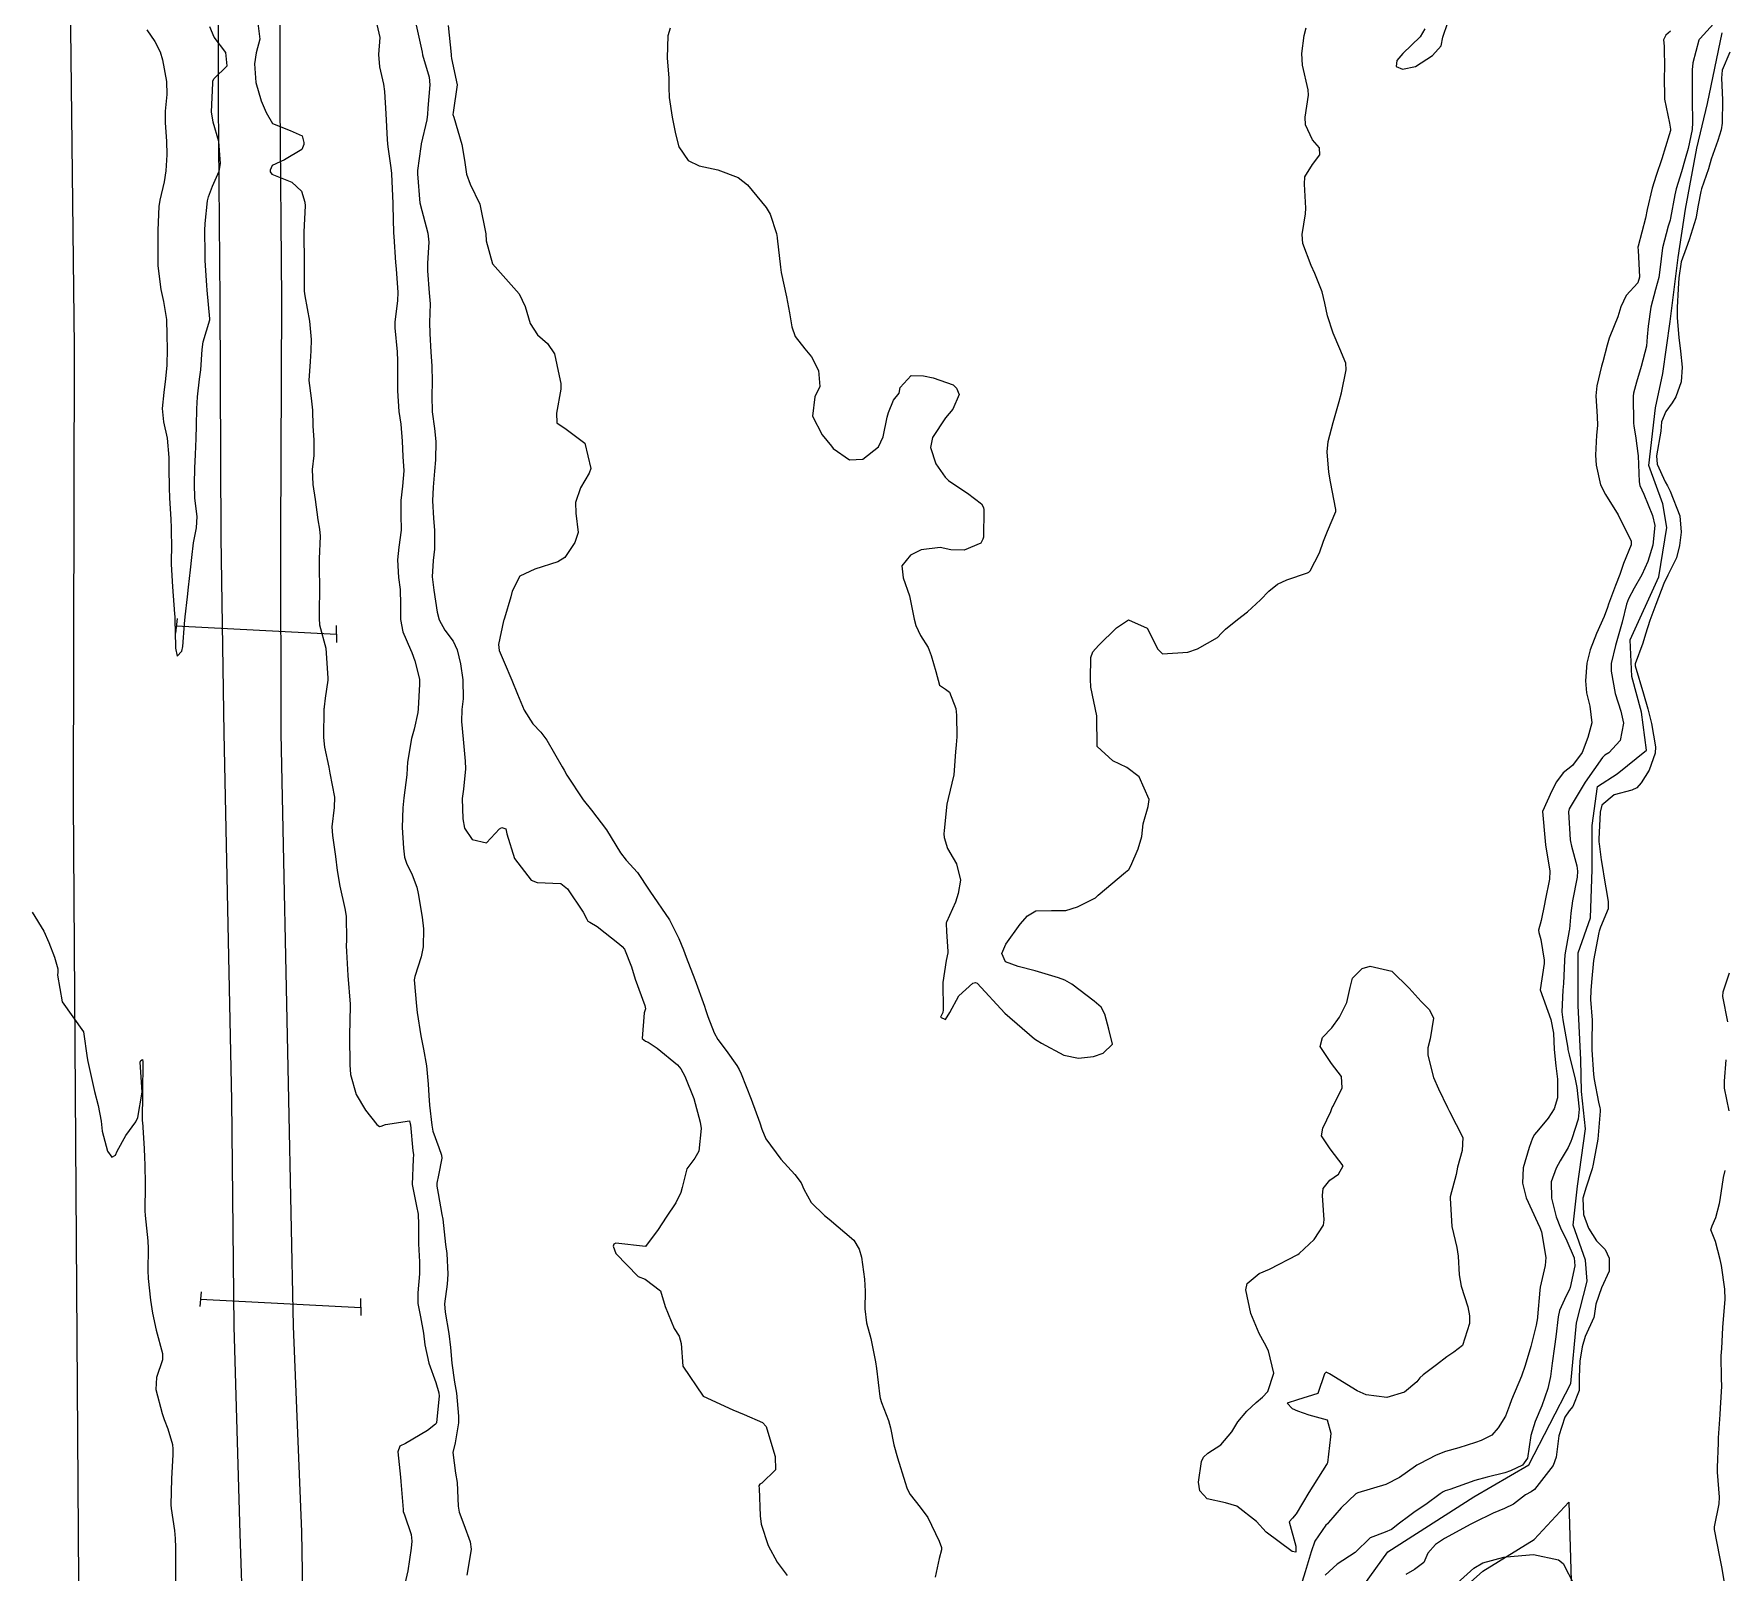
# Model space of a CAD drawing. Header units: metres. Extents: x 292545 to 299085, y 7450245 to 7463078.
# Drawn here: x 296108.1 to 296221.9, y 7456586 to 7456689.5 of the extents above; entities that cross this region are included whole.
import ezdxf

# ---------------------------------------------------------------- set-up
doc = ezdxf.new("R2010")
doc.units = ezdxf.units.M
for name, color, linetype in [('Curvas de Nivel 1m', 11, 'Continuous'), ('Curvas de Nivel 5m', 15, 'Continuous'), ('Hidrografia', 140, 'Continuous'), ('Linha Férrea', 20, 'Continuous'), ('Pórtico', 62, 'Continuous'), ('Vias Primárias', 230, 'Continuous')]:
    doc.layers.add(name, color=color, linetype=linetype)

msp = doc.modelspace()

# ---------------------------------------------------------------- linework, layer by layer
at = {"layer": 'Curvas de Nivel 1m', "flags": 128}
for points, elevation in [([(296123.18, 7456690.18), (296123.32, 7456689.11), (296123.07, 7456688.18), (296122.96, 7456687.45), (296123.05, 7456686.18), (296123.42, 7456684.96), (296123.74, 7456684.17), (296124.18, 7456683.42), (296125.37, 7456682.95), (296126.17, 7456682.6), (296126.29, 7456682.14), (296126.28, 7456682.02), (296126.16, 7456681.68), (296124.98, 7456680.99), (296124.15, 7456680.61), (296124.03, 7456680.29), (296124.03, 7456680.17), (296124.14, 7456680.03), (296125.47, 7456679.48), (296126.13, 7456678.87), (296126.36, 7456678.14), (296126.38, 7456677.88), (296126.29, 7456676.14), (296126.28, 7456675.95), (296126.3, 7456674.14), (296126.3, 7456673.91), (296126.31, 7456672.14), (296126.35, 7456671.84), (296126.67, 7456670.13), (296126.77, 7456668.9), (296126.76, 7456668.14), (296126.71, 7456667.42), (296126.63, 7456666.14), (296126.78, 7456664.95), (296126.86, 7456664.14), (296126.9, 7456663.09), (296126.96, 7456662.13), (296126.95, 7456661.1), (296126.85, 7456660.14), (296126.9, 7456659.14), (296127.04, 7456658.13), (296127.23, 7456656.76), (296127.35, 7456656.13), (296127.38, 7456655.66), (296127.32, 7456654.13), (296127.31, 7456653.61), (296127.33, 7456652.13), (296127.32, 7456650.6), (296127.31, 7456650.13), (296127.34, 7456649.69), (296127.76, 7456648.12), (296127.89, 7456646.12), (296127.89, 7456645.97), (296127.72, 7456644.77), (296127.65, 7456644.18), (296127.65, 7456644.12), (296127.64, 7456644.05), (296127.61, 7456642.12), (296127.68, 7456641.47), (296127.96, 7456640.12), (296128.04, 7456639.73), (296128.35, 7456638.11), (296128.32, 7456637.42), (296128.17, 7456636.11), (296128.21, 7456635.52), (296128.42, 7456634.11), (296128.53, 7456633.17), (296128.7, 7456632.11), (296129.05, 7456630.61), (296129.13, 7456630.1), (296129.15, 7456628.48), (296129.14, 7456628.11), (296129.15, 7456627.73), (296129.25, 7456626.1), (296129.4, 7456624.18), (296129.41, 7456624.1), (296129.41, 7456624.04), (296129.35, 7456622.1), (296129.35, 7456622), (296129.39, 7456620.1), (296129.42, 7456619.45), (296129.8, 7456618.1), (296130.43, 7456617.05), (296131.19, 7456616.08), (296131.38, 7456615.96), (296131.49, 7456615.97), (296131.78, 7456616.08), (296133.39, 7456616.33), (296133.45, 7456616.12), (296133.46, 7456616.06), (296133.63, 7456614.32), (296133.66, 7456614.06), (296133.65, 7456613.76), (296133.58, 7456612.06), (296133.87, 7456610.6), (296133.97, 7456610.05), (296134, 7456609.35), (296134.01, 7456608.05), (296134.08, 7456606.85), (296134.08, 7456606.05), (296133.96, 7456604.76), (296133.96, 7456604.05), (296134.13, 7456603.15), (296134.34, 7456602.04), (296134.43, 7456601.27), (296134.7, 7456600.04), (296135.17, 7456598.74), (296135.37, 7456598.03), (296135.39, 7456597.8), (296135.21, 7456596.03), (296135.19, 7456595.98), (296135.14, 7456595.92), (296134.61, 7456595.51), (296133.13, 7456594.62), (296132.74, 7456594.45), (296132.61, 7456594.07), (296132.79, 7456592.37), (296132.82, 7456592.06), (296132.96, 7456590.18), (296132.98, 7456590.06), (296133.07, 7456589.82), (296133.51, 7456588.51), (296133.55, 7456588.05), (296133.51, 7456587.59), (296133.29, 7456586.06), (296133.01, 7456584.89)], 671), ([(296133.84, 7456690.05), (296134.24, 7456688.23), (296134.28, 7456688.05), (296134.72, 7456686.54), (296134.76, 7456686.04), (296134.63, 7456684.47), (296134.6, 7456684.05), (296134.56, 7456683.67), (296134.19, 7456682.05), (296134.18, 7456682.03), (296134.16, 7456681.89), (296133.94, 7456680.26), (296133.94, 7456680.05), (296134.1, 7456678.07), (296134.11, 7456678.05), (296134.12, 7456677.99), (296134.63, 7456676.04), (296134.69, 7456675.44), (296134.61, 7456674.04), (296134.6, 7456673.51), (296134.73, 7456672.04), (296134.78, 7456671.3), (296134.75, 7456670.04), (296134.76, 7456669.3), (296134.83, 7456668.04), (296134.91, 7456667.12), (296134.93, 7456666.04), (296134.9, 7456665.1), (296134.93, 7456664.04), (296135.08, 7456662.91), (296135.18, 7456662.04), (296135.14, 7456660.81), (296135.07, 7456660.04), (296134.98, 7456658.96), (296134.95, 7456658.04), (296135.02, 7456656.88), (296135.09, 7456656.04), (296135.09, 7456654.79), (296134.99, 7456654.04), (296134.92, 7456652.94), (296135.04, 7456652.04), (296135.27, 7456650.56), (296135.39, 7456650.03), (296135.78, 7456649.34), (296136.34, 7456648.6), (296136.6, 7456648.02), (296136.82, 7456647.08), (296136.98, 7456646.01), (296137, 7456644.73), (296136.92, 7456644.01), (296136.89, 7456643.2), (296137.01, 7456642.02), (296137.15, 7456640.54), (296137.17, 7456640.01), (296137.03, 7456638.64), (296136.95, 7456638.02), (296136.98, 7456636.66), (296137.09, 7456636.02), (296137.61, 7456635.25), (296138.58, 7456635.03), (296139.46, 7456635.98), (296139.62, 7456636.06), (296139.87, 7456635.98), (296139.94, 7456635.65), (296140.47, 7456633.97), (296141.58, 7456632.52), (296141.99, 7456632.37), (296143.58, 7456632.31), (296144.04, 7456631.93), (296145.08, 7456630.38), (296145.33, 7456629.91), (296145.4, 7456629.77), (296145.54, 7456629.7), (296146.03, 7456629.41), (296147.53, 7456628.21), (296147.7, 7456628.06), (296147.86, 7456627.88), (296148.33, 7456626.7), (296148.58, 7456625.87), (296149.24, 7456624.1), (296149.28, 7456623.86), (296149.2, 7456623.59), (296149.06, 7456621.87), (296149.29, 7456621.7), (296149.45, 7456621.63), (296150.07, 7456621.23), (296151.44, 7456620.11), (296151.65, 7456619.84), (296151.92, 7456619.34), (296152.53, 7456617.83), (296152.96, 7456616.25), (296153.02, 7456615.82), (296152.88, 7456614.3), (296152.6, 7456613.83), (296152.07, 7456613.11), (296151.74, 7456611.84), (296151.66, 7456611.51), (296151.32, 7456610.82), (296150.67, 7456609.85), (296150.14, 7456609.02), (296149.28, 7456607.87), (296147.29, 7456608.11), (296147.14, 7456608.04), (296147.1, 7456607.89), (296147.28, 7456607.4), (296148.79, 7456605.87), (296149.26, 7456605.67), (296150.3, 7456604.9), (296150.61, 7456603.85), (296151.22, 7456602.37), (296151.54, 7456601.84), (296151.69, 7456601.35), (296151.79, 7456599.83), (296153.16, 7456597.82), (296155.15, 7456596.88), (296155.93, 7456596.57), (296157.15, 7456596.04), (296157.39, 7456595.77), (296157.52, 7456595.38), (296158, 7456593.76), (296158.02, 7456592.85), (296157.1, 7456591.95), (296156.98, 7456591.89), (296156.91, 7456591.77), (296156.92, 7456591.6), (296156.99, 7456589.77), (296157.06, 7456589.19), (296157.53, 7456587.77), (296158.15, 7456586.64), (296158.82, 7456585.75)], 669), ([(296221.16, 7456690.13), (296220.25, 7456689.15), (296220.19, 7456689.09), (296220.16, 7456689.03), (296219.76, 7456687.51), (296219.71, 7456687.04), (296219.73, 7456685.52), (296219.73, 7456685.03), (296219.74, 7456683.49), (296219.71, 7456683.03), (296219.45, 7456681.75), (296219.26, 7456681.04), (296219.01, 7456680.18), (296218.65, 7456679.04), (296218.55, 7456678.63), (296218.26, 7456677.05), (296218.23, 7456676.93), (296218.11, 7456676.53), (296217.73, 7456675.06), (296217.55, 7456673.58), (296217.47, 7456673.06), (296217.25, 7456672.26), (296216.94, 7456671.07), (296216.75, 7456669.79), (296216.7, 7456669.07), (296216.64, 7456668.45), (296216.29, 7456667.08), (296215.98, 7456666.03), (296215.78, 7456665.28), (296215.75, 7456665.08), (296215.77, 7456663.26), (296215.79, 7456663.08), (296215.93, 7456662.25), (296216.07, 7456661.22), (296216.08, 7456661.08), (296216.15, 7456659.32), (296216.2, 7456659.08), (296216.47, 7456658.49), (296217.06, 7456657.06), (296217.2, 7456656.39), (296217.08, 7456655.06), (296216.73, 7456653.96), (296216.33, 7456653.07), (296215.82, 7456652.17), (296215.44, 7456651.46), (296215.3, 7456651.09), (296215.01, 7456649.87), (296214.79, 7456649.09), (296214.57, 7456648.3), (296214.28, 7456647.09), (296214.26, 7456646.58), (296214.55, 7456645.09), (296214.92, 7456643.89), (296215.1, 7456643.09), (296214.87, 7456641.91), (296214.12, 7456641.1), (296213.84, 7456640.94), (296213.68, 7456640.78), (296212.53, 7456639.12), (296211.65, 7456637.65), (296211.45, 7456637.33), (296211.4, 7456637.13), (296211.52, 7456635.23), (296211.54, 7456635.13), (296211.61, 7456634.81), (296211.95, 7456633.48), (296212.01, 7456633.12), (296211.99, 7456632.72), (296211.67, 7456631.13), (296211.55, 7456630.31), (296211.46, 7456629.22), (296211.44, 7456629.13), (296211.16, 7456627.5), (296211.14, 7456627.13), (296211.06, 7456625.57), (296211.01, 7456625.13), (296210.94, 7456623.67), (296211.02, 7456623.13), (296211.35, 7456621.23), (296211.36, 7456621.13), (296211.44, 7456620.77), (296211.85, 7456619.13), (296211.96, 7456618.58), (296212.12, 7456617.12), (296212.06, 7456616.45), (296211.63, 7456615.13), (296211.55, 7456614.95), (296211.37, 7456614.55), (296210.84, 7456613.65), (296210.56, 7456613.14), (296210.24, 7456612.24), (296210.25, 7456611.14), (296210.57, 7456609.88), (296210.87, 7456609.13), (296211.29, 7456608.25), (296211.79, 7456607.12), (296211.83, 7456606.57), (296211.5, 7456605.13), (296211.44, 7456604.94), (296211.25, 7456604.56), (296210.8, 7456603.57), (296210.7, 7456603.14), (296210.54, 7456601.81), (296210.46, 7456601.14), (296210.31, 7456600.02), (296210.18, 7456599.14), (296210, 7456598.32), (296209.61, 7456597.15), (296209.15, 7456596.11), (296208.86, 7456595.16), (296208.64, 7456593.65), (296208.3, 7456593.17), (296207.49, 7456592.79), (296207.11, 7456592.66), (296205.92, 7456592.37), (296205.1, 7456592.13), (296203.41, 7456591.54), (296203.09, 7456591.43), (296202.96, 7456591.37), (296202.77, 7456591.23), (296201.8, 7456590.52), (296201.08, 7456590.04), (296200.62, 7456589.72), (296200.03, 7456589.26), (296199.48, 7456588.85), (296199.06, 7456588.67), (296198.06, 7456588.29), (296197.04, 7456587.3), (296195.83, 7456586.51), (296195.03, 7456585.76)], 666), ([(296201.72, 7456689.79), (296201.41, 7456689.25), (296200.24, 7456688.13), (296199.85, 7456687.67), (296199.8, 7456687.27), (296200.23, 7456687.09), (296201.1, 7456687.26), (296202.24, 7456688.01), (296202.82, 7456688.66), (296202.94, 7456689.23), (296203.27, 7456690.23)], 667), ([(296115.73, 7456689.74), (296116.25, 7456688.94), (296116.61, 7456688.26), (296116.77, 7456687.71), (296117.05, 7456686.25), (296117.07, 7456685.38), (296116.96, 7456684.25), (296116.95, 7456683.48), (296117.05, 7456682.25), (296117.07, 7456681.33), (296117, 7456680.25), (296116.88, 7456679.5), (296116.59, 7456678.26), (296116.52, 7456677.85), (296116.46, 7456676.26), (296116.46, 7456675.89), (296116.45, 7456674.26), (296116.47, 7456673.86), (296116.67, 7456672.25), (296116.84, 7456671.45), (296117.05, 7456670.25), (296117.07, 7456669.19), (296117.08, 7456668.25), (296117.07, 7456667.17), (296116.97, 7456666.25), (296116.87, 7456665.34), (296116.76, 7456664.25), (296116.84, 7456663.35), (296117.09, 7456662.25), (296117.21, 7456660.95), (296117.2, 7456660.25), (296117.22, 7456658.92), (296117.25, 7456658.25), (296117.33, 7456656.78), (296117.35, 7456656.25), (296117.37, 7456654.72), (296117.36, 7456654.25), (296117.36, 7456653.78), (296117.45, 7456652.25), (296117.59, 7456650.44), (296117.6, 7456650.24), (296117.6, 7456650.06), (296117.65, 7456648.24), (296117.65, 7456648.13), (296117.76, 7456647.59), (296118.08, 7456647.92), (296118.15, 7456648.24), (296118.25, 7456649.76), (296118.29, 7456650.23), (296118.46, 7456651.58), (296118.52, 7456652.23), (296118.65, 7456653.41), (296118.74, 7456654.23), (296118.86, 7456655.21), (296119.06, 7456656.23), (296119.1, 7456657), (296118.96, 7456658.23), (296118.93, 7456659.19), (296118.96, 7456660.23), (296119, 7456661.15), (296119.05, 7456662.23), (296119.07, 7456663.1), (296119.09, 7456664.23), (296119.14, 7456665.05), (296119.27, 7456666.23), (296119.35, 7456666.86), (296119.45, 7456668.23), (296119.51, 7456668.73), (296119.95, 7456670.22), (296119.96, 7456670.29), (296119.78, 7456672.22), (296119.75, 7456672.53), (296119.64, 7456674.22), (296119.64, 7456674.66), (296119.63, 7456676.22), (296119.64, 7456676.69), (296119.81, 7456678.22), (296119.86, 7456678.49), (296120.13, 7456679.22), (296120.58, 7456680.21), (296120.67, 7456680.74), (296120.57, 7456682.21), (296120.18, 7456683.51), (296120.07, 7456684.21), (296120.15, 7456686.15), (296120.15, 7456686.21), (296120.16, 7456686.27), (296120.22, 7456686.43), (296121.12, 7456687.31), (296121.03, 7456688.2), (296120.25, 7456689.23), (296119.96, 7456689.92)], 671), ([(296135.99, 7456690.02), (296136.19, 7456688.07), (296136.19, 7456688.02), (296136.2, 7456687.99), (296136.23, 7456687.81), (296136.6, 7456686.02), (296136.34, 7456684.17), (296136.32, 7456684.03), (296136.37, 7456683.85), (296136.91, 7456682.02), (296137.09, 7456680.95), (296137.24, 7456680.01), (296137.47, 7456679.34), (296138.12, 7456678), (296138.53, 7456676), (296138.55, 7456675.54), (296138.99, 7456673.99), (296140.05, 7456672.77), (296140.78, 7456671.97), (296141.18, 7456671.11), (296141.52, 7456669.97), (296142.02, 7456669.2), (296142.68, 7456668.62), (296143.15, 7456667.94), (296143.47, 7456666.45), (296143.58, 7456665.94), (296143.59, 7456665.56), (296143.29, 7456663.94), (296143.31, 7456663.3), (296143.94, 7456662.86), (296145.2, 7456661.92), (296145.6, 7456660.22), (296145.48, 7456659.91), (296144.9, 7456658.91), (296144.56, 7456657.92), (296144.59, 7456657.21), (296144.74, 7456655.92), (296144.52, 7456655.25), (296143.84, 7456654.24), (296143.39, 7456653.94), (296141.83, 7456653.45), (296140.82, 7456652.97), (296140.31, 7456651.97), (296140.21, 7456651.58), (296139.79, 7456650.16), (296139.74, 7456650.02), (296139.73, 7456649.98), (296139.38, 7456648.37), (296139.44, 7456647.98), (296139.76, 7456647.2), (296140.29, 7456645.97), (296140.66, 7456645.04), (296141.12, 7456643.97), (296141.7, 7456643.05), (296142.24, 7456642.49), (296142.64, 7456641.95), (296143.67, 7456640.15), (296143.8, 7456639.93), (296143.99, 7456639.59), (296145.09, 7456637.92), (296145.64, 7456637.23), (296146.65, 7456635.9), (296147.6, 7456634.36), (296147.97, 7456633.88), (296148.75, 7456633.04), (296149.52, 7456631.86), (296149.57, 7456631.78), (296150.9, 7456629.85), (296151.53, 7456628.61), (296151.83, 7456627.84), (296152.02, 7456627.34), (296152.61, 7456625.83), (296153.25, 7456624.05), (296153.32, 7456623.82), (296153.47, 7456623.36), (296153.9, 7456622.26), (296154.15, 7456621.81), (296154.7, 7456621.06), (296155.43, 7456620.06), (296155.59, 7456619.79), (296155.72, 7456619.49), (296156.4, 7456617.78), (296156.98, 7456616.19), (296157.1, 7456615.77), (296157.37, 7456615.13), (296158.39, 7456613.76), (296159.34, 7456612.72), (296159.76, 7456612.16), (296159.94, 7456611.74), (296160.43, 7456610.83), (296161.32, 7456609.97), (296161.64, 7456609.72), (296163.29, 7456608.31), (296163.67, 7456607.7), (296163.81, 7456607.16), (296164.01, 7456605.69), (296164.07, 7456604.87), (296164.04, 7456603.69), (296164.16, 7456602.75), (296164.44, 7456601.69), (296164.77, 7456600.11), (296164.83, 7456599.68), (296165.06, 7456597.79), (296165.07, 7456597.68), (296165.16, 7456597.38), (296165.64, 7456596.17), (296165.77, 7456595.67), (296166, 7456594.53), (296166.23, 7456593.66), (296166.75, 7456592), (296166.86, 7456591.65), (296166.93, 7456591.49), (296167.09, 7456591.19), (296167.77, 7456590.34), (296168.27, 7456589.64), (296169.05, 7456588.06), (296169.21, 7456587.63), (296169.19, 7456587.48), (296169.04, 7456586.9), (296168.77, 7456585.63)], 668), ([(296150.93, 7456689.85), (296150.78, 7456689.32), (296150.73, 7456687.85), (296150.85, 7456686.48), (296150.86, 7456685.85), (296150.88, 7456685.18), (296151.08, 7456683.85), (296151.29, 7456682.73), (296151.53, 7456681.85), (296152.15, 7456680.93), (296152.89, 7456680.57), (296154.15, 7456680.32), (296155.51, 7456679.8), (296156.14, 7456679.31), (296157.41, 7456677.77), (296157.66, 7456677.32), (296158.1, 7456676.03), (296158.13, 7456675.76), (296158.14, 7456675.72), (296158.36, 7456673.76), (296158.42, 7456673.4), (296158.78, 7456671.76), (296158.96, 7456670.68), (296159.12, 7456669.75), (296159.36, 7456669.1), (296160.01, 7456668.27), (296160.45, 7456667.74), (296160.92, 7456666.8), (296161.01, 7456665.73), (296160.67, 7456665.03), (296160.53, 7456663.73), (296161.18, 7456662.48), (296161.8, 7456661.72), (296161.92, 7456661.57), (296163.02, 7456660.81), (296163.91, 7456660.84), (296164.95, 7456661.68), (296165.27, 7456662.34), (296165.55, 7456663.67), (296165.64, 7456663.99), (296165.96, 7456664.81), (296166.35, 7456665.28), (296166.43, 7456665.67), (296167.17, 7456666.47), (296167.98, 7456666.45), (296168.65, 7456666.31), (296169.98, 7456665.85), (296170.22, 7456665.62), (296170.38, 7456665.2), (296169.96, 7456664.2), (296169.47, 7456663.63), (296168.59, 7456662.3), (296168.46, 7456661.64), (296168.81, 7456660.53), (296169.45, 7456659.63), (296169.68, 7456659.4), (296169.9, 7456659.25), (296170.95, 7456658.55), (296171.89, 7456657.85), (296172.02, 7456657.6), (296172.05, 7456657.43), (296172.02, 7456655.6), (296171.99, 7456655.46), (296171.85, 7456655.2), (296170.73, 7456654.72), (296169.84, 7456654.75), (296169.12, 7456654.9), (296167.84, 7456654.74), (296167.11, 7456654.38), (296166.53, 7456653.66), (296166.62, 7456652.87), (296167.05, 7456651.66), (296167.36, 7456650.08), (296167.47, 7456649.65), (296167.78, 7456648.98), (296168.31, 7456648.18), (296168.51, 7456647.64), (296168.83, 7456646.56), (296169.07, 7456645.64), (296169.48, 7456645.38), (296169.73, 7456645.16), (296170.17, 7456644.08), (296170.22, 7456643.62), (296170.24, 7456642.16), (296170.19, 7456641.62), (296170.15, 7456641.16), (296170.04, 7456639.62), (296169.65, 7456638.02), (296169.55, 7456637.63), (296169.38, 7456635.87), (296169.36, 7456635.63), (296169.38, 7456635.4), (296169.6, 7456634.66), (296169.98, 7456634.01), (296170.2, 7456633.62), (296170.48, 7456632.52), (296170.33, 7456631.62), (296170.14, 7456631.05), (296169.54, 7456629.69), (296169.52, 7456629.65), (296169.52, 7456629.63), (296169.52, 7456629.61), (296169.54, 7456629.07), (296169.62, 7456627.73), (296169.62, 7456627.63), (296169.52, 7456627.12), (296169.3, 7456625.63), (296169.31, 7456623.8), (296169.28, 7456623.63), (296169.14, 7456623.3), (296169.47, 7456623.14), (296169.76, 7456623.63), (296170.36, 7456624.74), (296171.32, 7456625.6), (296171.5, 7456625.64), (296171.6, 7456625.6), (296173.47, 7456623.58), (296175.46, 7456621.86), (296175.63, 7456621.73), (296175.94, 7456621.55), (296177.44, 7456620.76), (296178.41, 7456620.55), (296179.44, 7456620.67), (296180.07, 7456620.88), (296180.71, 7456621.49), (296180.47, 7456622.5), (296180.2, 7456623.5), (296179.94, 7456623.97), (296179.48, 7456624.38), (296177.97, 7456625.53), (296177.5, 7456625.8), (296177.07, 7456625.96), (296175.51, 7456626.43), (296174.37, 7456626.71), (296173.51, 7456627.04), (296173.27, 7456627.58), (296173.53, 7456628.22), (296174.5, 7456629.57), (296174.99, 7456630.13), (296175.56, 7456630.47), (296176.61, 7456630.49), (296177.56, 7456630.49), (296178.35, 7456630.73), (296179.57, 7456631.34), (296179.66, 7456631.42), (296179.75, 7456631.51), (296181.59, 7456633.06), (296181.81, 7456633.25), (296181.95, 7456633.48), (296182.44, 7456634.63), (296182.68, 7456635.47), (296182.77, 7456636.32), (296183.12, 7456637.47), (296183.17, 7456637.94), (296182.5, 7456639.47), (296181.67, 7456640.1), (296180.74, 7456640.56), (296179.68, 7456641.51), (296179.66, 7456643.51), (296179.65, 7456643.58), (296179.26, 7456645.51), (296179.22, 7456646.04), (296179.26, 7456647.51), (296179.39, 7456647.89), (296179.77, 7456648.3), (296180.98, 7456649.49), (296181.79, 7456650.03), (296183.05, 7456649.47), (296183.77, 7456648.06), (296184.07, 7456647.76), (296185.77, 7456647.87), (296186.42, 7456648.08), (296187.78, 7456648.86), (296188.05, 7456649.14), (296188.31, 7456649.4), (296189.13, 7456650.06), (296189.79, 7456650.58), (296190.66, 7456651.38), (296191.22, 7456651.96), (296191.82, 7456652.43), (296192.44, 7456652.73), (296193.83, 7456653.21), (296193.92, 7456653.25), (296194.02, 7456653.34), (296194.64, 7456654.54), (296194.91, 7456655.33), (296195.18, 7456656), (296195.73, 7456657.32), (296195.74, 7456657.46), (296195.39, 7456659.33), (296195.27, 7456659.97), (296195.16, 7456661.33), (296195.23, 7456662.03), (296195.56, 7456663.32), (296195.97, 7456664.73), (296196.11, 7456665.31), (296196.44, 7456666.85), (296196.41, 7456667.31), (296196.01, 7456668.27), (296195.57, 7456669.32), (296195.19, 7456670.48), (296195.01, 7456671.33), (296194.83, 7456672.1), (296194.33, 7456673.34), (296194.07, 7456673.88), (296193.53, 7456675.35), (296193.48, 7456675.97), (296193.7, 7456677.34), (296193.73, 7456677.74), (296193.63, 7456679.35), (296193.66, 7456679.83), (296194.16, 7456680.66), (296194.66, 7456681.33), (296194.63, 7456681.8), (296194.17, 7456682.33), (296193.7, 7456683.34), (296193.68, 7456683.85), (296193.89, 7456685.34), (296193.87, 7456685.69), (296193.5, 7456687.35), (296193.46, 7456688.13), (296193.61, 7456689.35), (296193.74, 7456689.87)], 667), ([(296218.26, 7456689.65), (296217.94, 7456689.37), (296217.79, 7456689.06), (296217.83, 7456688.64), (296217.85, 7456687.06), (296217.83, 7456686.65), (296217.87, 7456685.06), (296218.19, 7456683.45), (296218.27, 7456683.05), (296218.27, 7456682.96), (296218.18, 7456682.66), (296217.67, 7456681.06), (296217.29, 7456679.92), (296217.03, 7456679.07), (296216.7, 7456677.65), (296216.57, 7456677.07), (296216.09, 7456675.17), (296216.07, 7456675.1), (296216.07, 7456675.08), (296216.09, 7456674.91), (296216.18, 7456673.08), (296216.06, 7456672.71), (296215.28, 7456671.86), (296214.92, 7456671.09), (296214.71, 7456670.42), (296214.17, 7456669.1), (296214.13, 7456668.99), (296214.01, 7456668.52), (296213.71, 7456667.39), (296213.63, 7456667.1), (296213.3, 7456665.79), (296213.23, 7456665.11), (296213.33, 7456663.72), (296213.34, 7456663.11), (296213.28, 7456662.45), (296213.22, 7456661.11), (296213.25, 7456660.44), (296213.55, 7456659.11), (296213.89, 7456658.46), (296214.74, 7456657.09), (296215.62, 7456655.32), (296215.61, 7456655.08), (296215.11, 7456653.82), (296214.85, 7456653.09), (296214.57, 7456652.34), (296214.1, 7456651.1), (296214.03, 7456650.87), (296213.79, 7456650.27), (296213.28, 7456649.11), (296212.85, 7456648.03), (296212.63, 7456647.12), (296212.55, 7456645.93), (296212.62, 7456645.12), (296212.84, 7456644.23), (296212.96, 7456643.11), (296212.69, 7456642.12), (296212.31, 7456641.12), (296211.67, 7456640.23), (296211.05, 7456639.75), (296210.58, 7456639.14), (296210.27, 7456638.53), (296209.64, 7456637.15), (296209.82, 7456635.15), (296209.86, 7456634.9), (296210.15, 7456633.14), (296210.13, 7456632.6), (296209.83, 7456631.15), (296209.79, 7456630.92), (296209.55, 7456629.82), (296209.39, 7456629.15), (296209.4, 7456629.01), (296209.54, 7456628.53), (296209.75, 7456627.15), (296209.75, 7456626.92), (296209.49, 7456625.15), (296210.21, 7456623.14), (296210.38, 7456622.22), (296210.43, 7456621.14), (296210.54, 7456620.03), (296210.65, 7456619.14), (296210.66, 7456617.89), (296210.44, 7456617.14), (296210.03, 7456616.51), (296209.38, 7456615.72), (296209.12, 7456615.41), (296208.98, 7456615.16), (296208.76, 7456614.55), (296208.35, 7456613.17), (296208.31, 7456612.13), (296208.55, 7456611.16), (296209.31, 7456609.5), (296209.48, 7456609.15), (296209.58, 7456608.87), (296209.87, 7456607.14), (296209.83, 7456606.59), (296209.5, 7456605.15), (296209.47, 7456604.93), (296209.31, 7456603.15), (296209.31, 7456603.08), (296209.23, 7456602.59), (296208.87, 7456601.16), (296208.49, 7456599.87), (296208.24, 7456599.16), (296207.57, 7456597.57), (296207.42, 7456597.18), (296207.16, 7456596.47), (296206.66, 7456595.67), (296206.24, 7456595.19), (296205.51, 7456594.82), (296205.14, 7456594.69), (296204.02, 7456594.33), (296203.13, 7456594.08), (296202.5, 7456593.85), (296201.36, 7456593.25), (296201.2, 7456593.16), (296201.11, 7456593.09), (296200.03, 7456592.34), (296199.1, 7456591.86), (296197.21, 7456591.3), (296197.09, 7456591.24), (296196.09, 7456590.3), (296195.25, 7456589.32), (296195.17, 7456589.22), (296195.07, 7456589.13), (296194.33, 7456588.05), (296194.09, 7456587.33), (296193.68, 7456585.99), (296193.47, 7456585.34)], 667), ([(296108, 7456630.36), (296108.79, 7456629.1), (296109.12, 7456628.34), (296109.51, 7456627.34), (296109.72, 7456626.56), (296109.73, 7456626.34), (296109.71, 7456626.13), (296110.01, 7456624.33), (296111.45, 7456622.32), (296111.7, 7456620.58), (296111.75, 7456620.32), (296111.83, 7456619.91), (296112.2, 7456618.31), (296112.45, 7456617.36), (296112.64, 7456616.3), (296112.71, 7456615.63), (296113.08, 7456614.29), (296113.36, 7456613.88), (296113.61, 7456614.03), (296113.73, 7456614.29), (296114.31, 7456615.35), (296114.98, 7456616.27), (296115.11, 7456616.55), (296115.4, 7456618.27), (296115.28, 7456620.27), (296115.31, 7456620.4), (296115.43, 7456620.46), (296115.46, 7456620.3), (296115.46, 7456620.27), (296115.46, 7456620.24), (296115.42, 7456618.27), (296115.41, 7456616.3), (296115.42, 7456616.27), (296115.53, 7456614.44), (296115.55, 7456614.27), (296115.57, 7456614.06), (296115.6, 7456612.27), (296115.6, 7456612), (296115.59, 7456610.27), (296115.61, 7456609.96), (296115.78, 7456608.27), (296115.81, 7456607.74), (296115.78, 7456606.26), (296115.8, 7456605.72), (296115.96, 7456604.26), (296116.1, 7456603.4), (296116.35, 7456602.26), (296116.78, 7456600.67), (296116.77, 7456600.25), (296116.37, 7456599.07), (296116.33, 7456598.26), (296116.75, 7456596.65), (296116.89, 7456596.25), (296117.14, 7456595.61), (296117.44, 7456594.56), (296117.48, 7456594.24), (296117.48, 7456593.88), (296117.39, 7456592.25), (296117.33, 7456590.51), (296117.35, 7456590.25), (296117.59, 7456588.77), (296117.63, 7456588.24), (296117.65, 7456587.64), (296117.65, 7456586.24), (296117.64, 7456584.87)], 672)]:
    msp.add_lwpolyline(points, dxfattribs=dict(at, elevation=elevation))
at = {"layer": 'Curvas de Nivel 1m', "elevation": 668, "flags": 128}
msp.add_lwpolyline([(296197.51, 7456626.57), (296198.06, 7456626.74), (296199.51, 7456626.41), (296200.67, 7456625.26), (296201.48, 7456624.35), (296202.04, 7456623.8), (296202.31, 7456623.24), (296202.08, 7456621.86), (296201.93, 7456621.24), (296201.94, 7456620.75), (296202.32, 7456619.24), (296202.66, 7456618.48), (296203.26, 7456617.22), (296203.4, 7456616.95), (296204.28, 7456615.21), (296204.24, 7456614.34), (296203.92, 7456613.21), (296203.83, 7456612.73), (296203.44, 7456611.22), (296203.43, 7456611.12), (296203.55, 7456609.23), (296203.88, 7456607.81), (296203.98, 7456607.22), (296204.03, 7456605.98), (296204.18, 7456605.22), (296204.63, 7456603.82), (296204.74, 7456603.21), (296204.73, 7456602.7), (296204.26, 7456601.21), (296203.67, 7456600.76), (296203.2, 7456600.46), (296202.52, 7456599.91), (296201.62, 7456599.25), (296201.39, 7456599.04), (296201.18, 7456598.78), (296200.35, 7456598.08), (296199.17, 7456597.72), (296197.78, 7456597.9), (296197.17, 7456598.16), (296195.31, 7456599.32), (296195.18, 7456599.39), (296195.08, 7456599.43), (296194.97, 7456599.32), (296194.52, 7456597.98), (296193.17, 7456597.56), (296192.47, 7456597.35), (296192.8, 7456596.99), (296193.16, 7456596.82), (296193.92, 7456596.56), (296195.15, 7456596.21), (296195.4, 7456595.32), (296195.37, 7456595.08), (296195.18, 7456593.32), (296195.16, 7456593.28), (296195.11, 7456593.22), (296193.92, 7456591.34), (296193.08, 7456589.9), (296192.82, 7456589.61), (296192.59, 7456589.35), (296193.05, 7456587.71), (296193.05, 7456587.35), (296193.04, 7456587.32), (296192.79, 7456587.35), (296191.06, 7456588.66), (296190.39, 7456589.38), (296189.08, 7456590.41), (296188.31, 7456590.63), (296187.09, 7456590.91), (296186.59, 7456591.43), (296186.49, 7456592.03), (296186.69, 7456593.42), (296186.83, 7456593.71), (296187.12, 7456593.98), (296188.01, 7456594.53), (296188.75, 7456595.4), (296189.15, 7456596.09), (296189.74, 7456596.8), (296190.38, 7456597.38), (296190.8, 7456597.74), (296191.17, 7456598.12), (296191.56, 7456599.36), (296191.21, 7456600.85), (296190.93, 7456601.37), (296190.57, 7456602.02), (296190.02, 7456603.38), (296189.69, 7456604.96), (296189.78, 7456605.38), (296190.58, 7456606.06), (296191.27, 7456606.35), (296193.19, 7456607.34), (296193.28, 7456607.41), (296194.28, 7456608.34), (296194.9, 7456609.32), (296194.96, 7456609.67), (296194.84, 7456611.32), (296194.89, 7456611.78), (296195.34, 7456612.34), (296195.91, 7456612.75), (296196.23, 7456613.31), (296195.36, 7456614.46), (296194.77, 7456615.33), (296194.87, 7456615.84), (296195.4, 7456616.95), (296195.5, 7456617.22), (296195.55, 7456617.32), (296196.17, 7456618.56), (296196.13, 7456619.31), (296195.44, 7456620.18), (296194.68, 7456621.33), (296194.84, 7456621.95), (296195.47, 7456622.59), (296195.99, 7456623.31), (296196.47, 7456624.29), (296196.71, 7456625.3), (296196.86, 7456625.94)], close=True, dxfattribs=at)
at = {"layer": 'Curvas de Nivel 5m', "flags": 128}
for points, elevation in [([(296131.2, 7456690.09), (296131.39, 7456689.22), (296131.32, 7456688.08), (296131.38, 7456687.24), (296131.65, 7456686.08), (296131.72, 7456685.59), (296131.8, 7456684.08), (296131.9, 7456682.35), (296131.92, 7456682.07), (296131.94, 7456681.85), (296132.15, 7456680.44), (296132.18, 7456680.07), (296132.18, 7456680.03), (296132.27, 7456678.07), (296132.28, 7456677.91), (296132.33, 7456676.07), (296132.34, 7456675.82), (296132.45, 7456674.07), (296132.49, 7456673.64), (296132.61, 7456672.06), (296132.59, 7456671.52), (296132.4, 7456670.07), (296132.4, 7456669.68), (296132.56, 7456668.06), (296132.59, 7456667.47), (296132.59, 7456666.06), (296132.58, 7456665.45), (296132.67, 7456664.06), (296132.81, 7456663.2), (296132.91, 7456662.06), (296132.95, 7456661.03), (296133.01, 7456660.06), (296132.93, 7456659.02), (296132.82, 7456658.06), (296132.82, 7456657.11), (296132.83, 7456656.07), (296132.69, 7456654.92), (296132.59, 7456654.07), (296132.65, 7456652.89), (296132.76, 7456652.07), (296132.8, 7456651.07), (296132.79, 7456650.06), (296132.94, 7456649.22), (296133.46, 7456648.05), (296133.56, 7456647.85), (296133.76, 7456647.28), (296134.07, 7456646.05), (296134.08, 7456645.7), (296133.99, 7456644.05), (296133.96, 7456643.8), (296133.7, 7456642.69), (296133.54, 7456642.05), (296133.26, 7456640.46), (296133.24, 7456640.06), (296133.21, 7456639.61), (296133.02, 7456638.06), (296132.95, 7456637.38), (296132.91, 7456636.06), (296132.99, 7456634.68), (296133.07, 7456634.06), (296133.2, 7456633.67), (296133.58, 7456632.89), (296133.9, 7456632.05), (296133.99, 7456631.62), (296134.26, 7456630.04), (296134.34, 7456629.25), (296134.31, 7456628.04), (296134.19, 7456627.37), (296133.75, 7456626.05), (296133.72, 7456625.82), (296133.86, 7456624.05), (296133.91, 7456623.61), (296134.16, 7456622.04), (296134.33, 7456621.15), (296134.54, 7456620.04), (296134.66, 7456618.79), (296134.69, 7456618.04), (296134.75, 7456617.39), (296134.89, 7456616.04), (296134.97, 7456615.63), (296135.37, 7456614.53), (296135.55, 7456614.03), (296135.57, 7456613.82), (296135.34, 7456612.68), (296135.24, 7456612.13), (296135.23, 7456612.03), (296135.24, 7456611.94), (296135.33, 7456611.45), (296135.58, 7456610.03), (296135.63, 7456609.71), (296135.83, 7456608.02), (296135.9, 7456607.4), (296135.97, 7456606.02), (296135.93, 7456605.35), (296135.75, 7456604.02), (296135.79, 7456603.47), (296136.05, 7456602.02), (296136.15, 7456601.08), (296136.24, 7456600.02), (296136.43, 7456598.76), (296136.55, 7456598.02), (296136.69, 7456596.47), (296136.69, 7456596.01), (296136.48, 7456594.67), (296136.32, 7456594.02), (296136.49, 7456592.63), (296136.6, 7456592.01), (296136.68, 7456590.41), (296136.75, 7456590.01), (296137.06, 7456589.18), (296137.49, 7456588.01), (296137.54, 7456587.51), (296137.3, 7456586.01), (296137.26, 7456585.76)], 670), ([(296222.25, 7456688.22), (296221.75, 7456687.01), (296221.69, 7456686.47), (296221.76, 7456685.01), (296221.74, 7456683.45), (296221.68, 7456683.01), (296221.44, 7456682.28), (296221, 7456681.02), (296220.81, 7456680.37), (296220.36, 7456679.03), (296220.3, 7456678.85), (296220.12, 7456677.94), (296219.99, 7456677.15), (296219.97, 7456677.03), (296219.53, 7456675.6), (296219.31, 7456675.04), (296218.99, 7456674.13), (296218.83, 7456673.04), (296218.79, 7456672.3), (296218.72, 7456671.04), (296218.72, 7456670.35), (296218.82, 7456669.04), (296218.93, 7456668.12), (296219.04, 7456667.04), (296218.97, 7456666.05), (296218.63, 7456665.04), (296218.37, 7456664.64), (296217.96, 7456664.05), (296217.66, 7456663.35), (296217.63, 7456663.05), (296217.61, 7456662.72), (296217.33, 7456661.06), (296217.36, 7456660.5), (296217.91, 7456659.31), (296218.06, 7456659.05), (296218.25, 7456658.69), (296218.89, 7456657.04), (296218.97, 7456655.93), (296218.87, 7456655.04), (296218.67, 7456654.21), (296218.09, 7456653.05), (296217.82, 7456652.49), (296217.27, 7456651.07), (296216.87, 7456649.99), (296216.57, 7456649.07), (296216.39, 7456648.46), (296215.89, 7456647.08), (296215.89, 7456646.94), (296216.44, 7456645.07), (296216.73, 7456644.06), (296216.99, 7456643.07), (296217.25, 7456641.5), (296217.22, 7456641.06), (296216.82, 7456639.92), (296216.29, 7456639.07), (296215.99, 7456638.74), (296215.66, 7456638.58), (296214.48, 7456638.26), (296213.65, 7456637.56), (296213.52, 7456637.1), (296213.43, 7456635.29), (296213.45, 7456635.1), (296213.47, 7456634.96), (296213.6, 7456633.89), (296213.73, 7456633.1), (296213.76, 7456632.93), (296214.07, 7456631.09), (296214.06, 7456630.59), (296213.55, 7456629.37), (296213.46, 7456629.1), (296213.44, 7456629), (296213.07, 7456627.11), (296212.95, 7456625.66), (296212.91, 7456625.11), (296212.88, 7456624.5), (296212.98, 7456623.11), (296212.96, 7456621.61), (296212.97, 7456621.11), (296213.08, 7456619.46), (296213.12, 7456619.11), (296213.41, 7456617.59), (296213.51, 7456617.21), (296213.52, 7456617.11), (296213.52, 7456616.99), (296213.37, 7456615.11), (296213.05, 7456613.42), (296212.98, 7456613.11), (296212.58, 7456611.88), (296212.36, 7456611.12), (296212.41, 7456610.03), (296212.75, 7456609.12), (296213.29, 7456608.26), (296213.86, 7456607.67), (296214.14, 7456607.1), (296214.14, 7456606.23), (296213.63, 7456605.1), (296213.24, 7456604), (296213.12, 7456603.22), (296213.1, 7456603.11), (296212.51, 7456601.83), (296212.32, 7456601.12), (296212.16, 7456600.16), (296212.12, 7456599.12), (296212.11, 7456598.19), (296211.69, 7456597.12), (296211.45, 7456596.83), (296211.16, 7456596.39), (296210.74, 7456595.14), (296210.56, 7456593.7), (296210.36, 7456593.14), (296209.1, 7456591.53), (296208.88, 7456591.38), (296208.5, 7456591.17), (296207.7, 7456590.55), (296207.08, 7456590.25), (296206.33, 7456589.93), (296205.06, 7456589.32), (296204.83, 7456589.2), (296203.06, 7456588.23), (296202.45, 7456587.84), (296201.93, 7456587.24), (296201.67, 7456586.61), (296201.03, 7456586.15), (296200.46, 7456585.82)], 665), ([(296222.13, 7456623), (296221.79, 7456624.7), (296221.81, 7456625.01), (296222.24, 7456626.28)], 665), ([(296222.21, 7456617), (296221.9, 7456618.52), (296221.89, 7456619.01), (296222.01, 7456620.44)], 665), ([(296221.95, 7456585), (296221.72, 7456586.32), (296221.59, 7456587), (296221.22, 7456588.85), (296221.22, 7456589.01), (296221.53, 7456590.56), (296221.55, 7456591.01), (296221.43, 7456592.69), (296221.42, 7456593.01), (296221.49, 7456594.66), (296221.5, 7456595.01), (296221.6, 7456596.57), (296221.63, 7456597.01), (296221.71, 7456598.48), (296221.7, 7456599), (296221.68, 7456600.53), (296221.71, 7456601.01), (296221.79, 7456602.44), (296221.83, 7456603), (296221.94, 7456604.31), (296221.91, 7456605), (296221.69, 7456606.6), (296221.61, 7456607.01), (296221.29, 7456608.22), (296221.06, 7456608.77), (296220.98, 7456609.01), (296221.06, 7456609.26), (296221.32, 7456609.84), (296221.57, 7456610.77), (296221.61, 7456611.01), (296221.84, 7456612.51), (296221.95, 7456613)], 665), ([(296203.91, 7456585.22), (296205.03, 7456586.24), (296205.64, 7456586.59), (296207.04, 7456586.98), (296207.22, 7456587), (296209.04, 7456587.16), (296210.72, 7456586.81), (296211.04, 7456586.55), (296211.77, 7456585.12)], 665)]:
    msp.add_lwpolyline(points, dxfattribs=dict(at, elevation=elevation))
at = {"layer": 'Hidrografia'}
msp.add_lwpolyline([(296196.3, 7456583.26), (296199.23, 7456587.34), (296205.03, 7456591.04), (296208.73, 7456593.19), (296211.56, 7456598.66), (296211.94, 7456602.75), (296212.65, 7456605.54), (296212.54, 7456606.96), (296211.72, 7456609.31), (296212, 7456611.93), (296212.54, 7456615.79), (296212.27, 7456618.3), (296212.22, 7456620.43), (296212.05, 7456624.1), (296212.05, 7456627.63), (296212.87, 7456629.98), (296212.98, 7456633.25), (296212.98, 7456636.21), (296213.36, 7456638.83), (296214.68, 7456639.67), (296216.65, 7456641.26), (296216.32, 7456643.83), (296215.66, 7456646.23), (296215.55, 7456648.69), (296217.47, 7456652.92), (296218.02, 7456656.25), (296217.74, 7456657.84), (296216.81, 7456660.43), (296217.25, 7456664.31), (296217.74, 7456666.6), (296218.24, 7456670.1), (296218.78, 7456674.42), (296219.28, 7456677.67), (296220.04, 7456681.77), (296220.76, 7456684.78), (296221.74, 7456689.53)], dxfattribs=at)
at = {"layer": 'Hidrografia', "elevation": 683.72}
msp.add_lwpolyline([(296202.38, 7456583.14), (296205.64, 7456586.03), (296209.09, 7456588.16), (296211.42, 7456590.68), (296211.6, 7456584.63)], dxfattribs=at)
at = {"layer": 'Linha Férrea', "linetype": 'Continuous'}
for points in [[(296120.54, 7456695.82), (296120.52, 7456684.74), (296120.63, 7456671.53), (296120.71, 7456655.57), (296120.9, 7456642.41), (296121.41, 7456617.72), (296121.57, 7456602.49), (296121.98, 7456588.55), (296122.39, 7456576.62)], [(296126.35, 7456576.69), (296126.15, 7456588.68), (296125.59, 7456602.53), (296125.27, 7456617.77), (296124.76, 7456642.4), (296124.74, 7456655.67), (296124.8, 7456671.56), (296124.69, 7456684.75), (296124.71, 7456695.82)]]:
    msp.add_lwpolyline(points, dxfattribs=at)
at = {"layer": 'Pórtico'}
for points in [[(296117.75, 7456650.13), (296117.65, 7456649.15)], [(296117.7, 7456649.64), (296128.49, 7456649.07)], [(296128.47, 7456649.66), (296128.48, 7456648.52)], [(296119.38, 7456604.83), (296119.29, 7456603.85)], [(296119.33, 7456604.34), (296130.12, 7456603.77)], [(296130.11, 7456604.37), (296130.12, 7456603.23)]]:
    msp.add_lwpolyline(points, dxfattribs=at)
at = {"layer": 'Vias Primárias'}
msp.add_lwpolyline([(296124.64, 7456364.13), (296120.12, 7456420.21), (296116.19, 7456471.52), (296112.05, 7456537.56), (296111.24, 7456572.2), (296110.78, 7456637.88), (296110.86, 7456668.41), (296110.49, 7456699.52), (296110.49, 7456735.52), (296110.49, 7456766.19), (296110.42, 7456805.6), (296110.35, 7456841.8)], dxfattribs=at)

doc.saveas('drawing.dxf')
